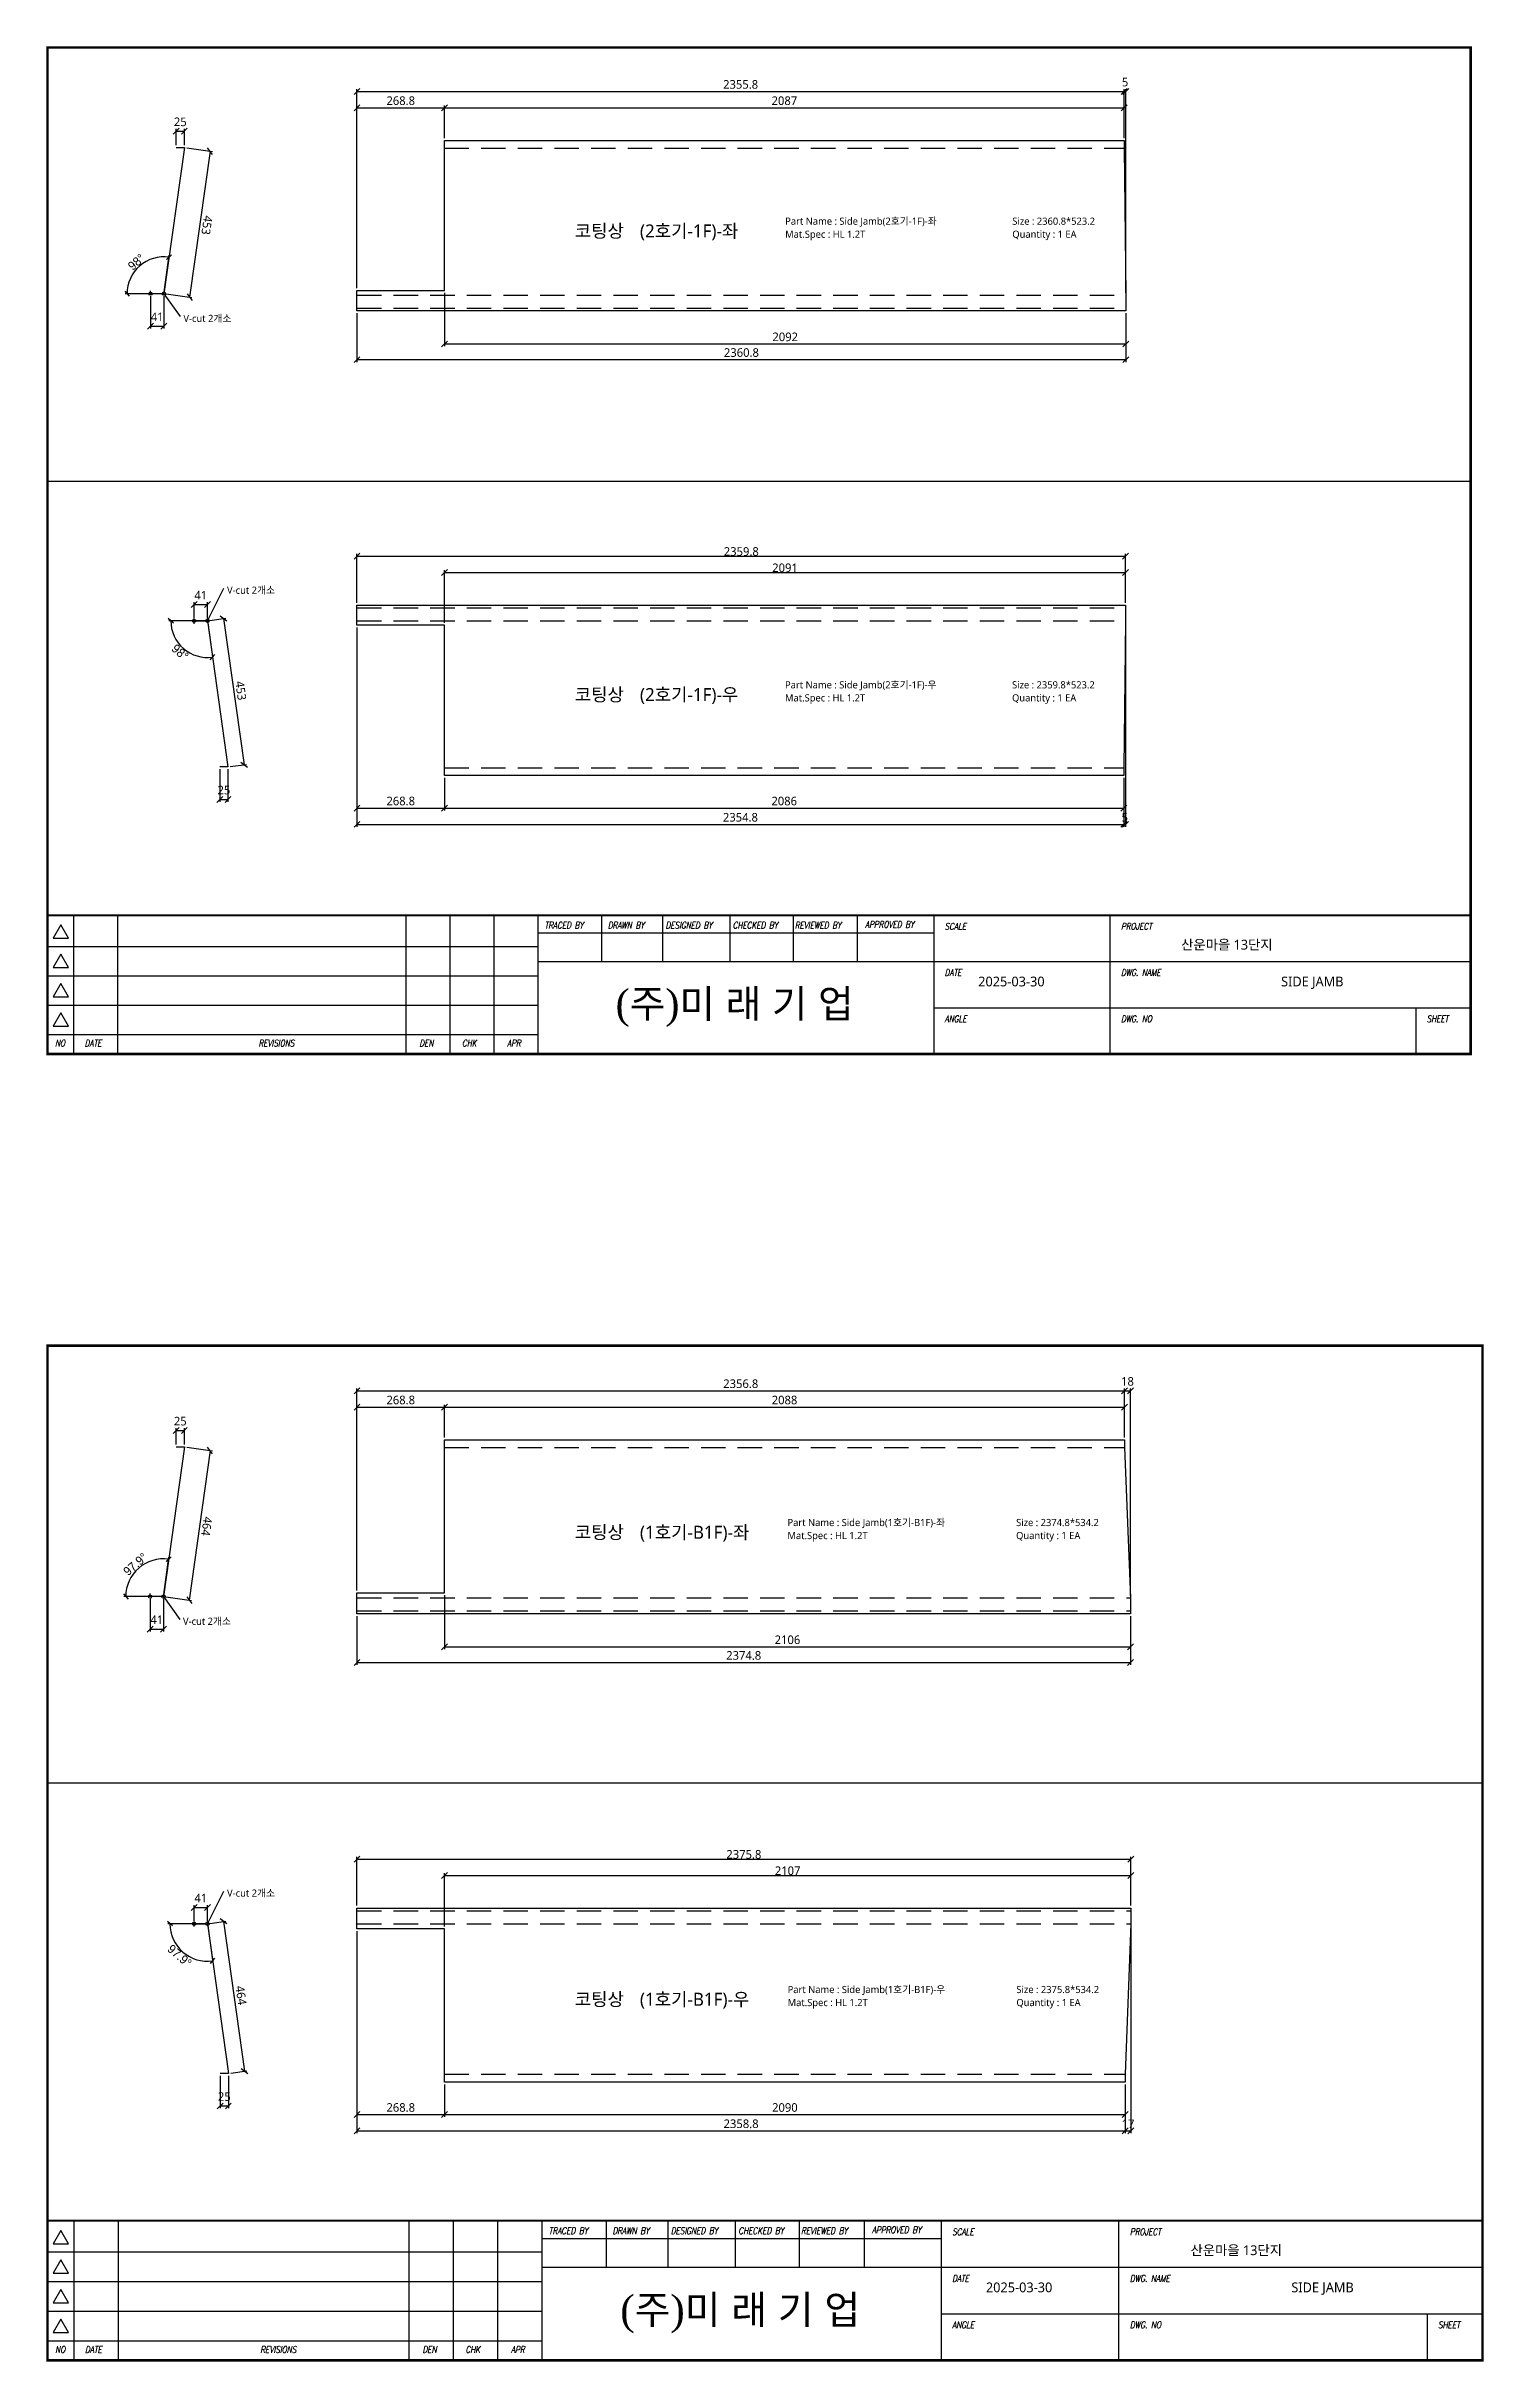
# Model space of a CAD drawing. Extents: x 674 to 10492, y -109346 to 1748.
# Drawn here: x 6046 to 10459, y -105345 to -98236 of the extents above; entities that cross this region are included whole.
import ezdxf
from ezdxf.enums import TextEntityAlignment as Align

# ---------------------------------------------------------------- set-up
doc = ezdxf.new("R2010")
doc.units = 0
doc.header["$LTSCALE"] = 10
doc.header["$MEASUREMENT"] = 0
doc.linetypes.add('DASHED2', pattern=[0.375, 0.25, -0.125])
doc.layers.get('0').update_dxf_attribs({"linetype": 'CONTINUOUS'})
for name, color, linetype in [('22', 8, 'DASHED2'), ('dim', 3, 'CONTINUOUS'), ('FROM', 7, 'CONTINUOUS'), ('레이져', 7, 'CONTINUOUS')]:
    doc.layers.add(name, color=color, linetype=linetype)
doc.styles.add('G1', font='batang.ttc', dxfattribs={"height": 20})
doc.styles.add('ITALICT', font='italict')
doc.styles.add('JKW', font='')
doc.styles.add('MIRAESTYLE', font='gulim.ttc')
doc.styles.add('YCKIM', font='gulim.ttc')
doc.styles.get('JKW').set_extended_font_data('NanumGothic')
doc.dimstyles.new('MIRAE', dxfattribs={"dimscale": 100, "dimtxt": 0.25, "dimasz": 0.15, "dimexe": 0.06, "dimexo": 0.06, "dimgap": 0.07, "dimtad": 1, "dimdec": 1, "dimtxsty": 'YCKIM', "dimblk": 'OBLIQUE', "dimcen": 2.5, "dimclrd": 3, "dimclre": 3, "dimclrt": 256, "dimadec": 1, "dimazin": 3, "dimtfac": 0.5, "dimtix": 1, "dimtmove": 0, "dimatfit": 3, "dimldrblk": 'OBLIQUE'})
doc.dimstyles.get("Standard").update_dxf_attribs({"dimtxt": 2.5, "dimasz": 2.5, "dimexe": 1.25, "dimexo": 0.625, "dimtad": 1, "dimtxsty": 'MIRAESTYLE', "dimcen": 2.5, "dimazin": 3, "dimtfac": 1, "dimtmove": 0, "dimatfit": 3})
doc.dimstyles.new('미래', dxfattribs={"dimscale": 120, "dimtxt": 0.2, "dimasz": 0.15, "dimexe": 0.06, "dimexo": 0.06, "dimgap": 0.07, "dimtad": 1, "dimdec": 1, "dimlfac": -1, "dimtxsty": 'JKW', "dimblk": 'OBLIQUE', "dimcen": 2.5, "dimclrd": 3, "dimclre": 3, "dimclrt": 256, "dimadec": 1, "dimazin": 2, "dimtfac": 0.5, "dimtmove": 1, "dimatfit": 3, "dimarcsym": 1})

# ---------------------------------------------------------------- blocks, each defined once
blk = doc.blocks.new('_OBLIQUE')
at = {"color": 0, "linetype": 'ByBlock'}
blk.add_line((-0.5, -0.5), (0.5, 0.5), dxfattribs=at)
blk = doc.blocks.new('3')
at = {"layer": 'FROM', "color": 7}
blk.add_line((25823.5, 11169), (25823.5, 11496.2), dxfattribs=at)
at = {"layer": 'FROM', "color": 2}
for p, q in [((25885.8, 11169), (25885.8, 11496.2)), ((25989.7, 11169), (25989.7, 11496.2)), ((26670, 11169), (26670, 11496.2)), ((26773.9, 11169), (26773.9, 11496.2)), ((26877.7, 11169), (26877.7, 11496.2)), ((25823.5, 11422.9), (26981.6, 11422.9)), ((25823.5, 11353.6), (26981.6, 11353.6)), ((25823.5, 11284.4), (26981.6, 11284.4)), ((25823.5, 11215.1), (26981.6, 11215.1))]:
    blk.add_line(p, q, dxfattribs=at)
at = {"layer": 'FROM', "color": 0}
for p, q in [((26981.6, 11169), (26981.6, 11496.2)), ((27131.3, 11496.2), (27131.3, 11387.2)), ((27276.5, 11387.2), (27276.5, 11496.2)), ((27434, 11496.2), (27434, 11387.2)), ((27583.7, 11496.2), (27583.7, 11387.2)), ((27735.3, 11496.2), (27735.3, 11387.2)), ((27915.7, 11496.2), (27915.7, 11169)), ((28332.2, 11169), (28332.2, 11496.2)), ((26981.6, 11454.7), (27915.7, 11454.7)), ((26981.6, 11387.2), (29183.5, 11387.2)), ((27915.7, 11278.1), (29183.5, 11278.1))]:
    blk.add_line(p, q, dxfattribs=at)
at = {"layer": 'FROM'}
blk.add_line((29053.7, 11278.1), (29053.7, 11169), dxfattribs=at)
at = {"layer": 'FROM', "color": 0, "const_width": 5.89}
blk.add_lwpolyline([(25823.5, 11169), (29183.5, 11169), (29183.5, 13545), (25823.5, 13545)], close=True, dxfattribs=at)
at = {"layer": 'FROM', "color": 0, "const_width": 4.87}
blk.add_lwpolyline([(25823.5, 11496.2), (29183.5, 11496.2)], dxfattribs=at)
at = {"layer": 'FROM', "color": 2}
for points in [[(25854.7, 11473.5), (25836.7, 11442.3), (25872.7, 11442.3)], [(25854.7, 11404.3), (25836.7, 11373.1), (25872.7, 11373.1)], [(25854.7, 11335), (25836.7, 11303.8), (25872.7, 11303.8)], [(25854.7, 11265.7), (25836.7, 11234.6), (25872.7, 11234.6)]]:
    blk.add_lwpolyline(points, close=True, dxfattribs=at)
at = {"layer": 'FROM', "color": 4, "style": 'ITALICT', "width": 0.8}
for s, height, p in [('TRACED BY', 15.58, (26997.2, 11465)), ('DRAWN BY', 15.58, (27146.3, 11465)), ('DESIGNED BY', 15.583, (27282.8, 11465)), ('CHECKED BY', 15.58, (27441.2, 11465)), ('REVIEWED BY', 15.583, (27587.9, 11465)), ('APPROVED BY', 15.583, (27753.8, 11466.9)), ('SCALE', 15.58, (27941.7, 11462.5)), ('PROJECT', 15.58, (28358.1, 11462.5)), ('DATE', 15.58, (27941.7, 11353.4)), ('DWG. NAME', 15.58, (28358.1, 11353.4)), ('ANGLE', 15.58, (27941.7, 11244.4)), ('DWG. NO', 15.58, (28358.1, 11244.4)), ('SHEET', 15.58, (29079.6, 11244.4)), ('NO', 15.58, (25841.2, 11186.7)), ('DATE', 15.58, (25911.2, 11186.7)), ('REVISIONS', 15.58, (26321.6, 11186.7)), ('DEN', 15.58, (26701.4, 11186.7)), ('CHK', 15.58, (26802.1, 11186.7)), ('APR', 15.58, (26908.6, 11186.7))]:
    blk.add_text(s, height=height, dxfattribs=at).set_placement(p)
blk = doc.blocks.new('side_frame')
at = {"color": 8}
blk.add_line((4556.9, 1833.1), (0, 1833.1), dxfattribs=at)
at = {"xscale": 1.356231088589885, "yscale": 1.356231088589885, "zscale": 1.356231088589885}
blk.add_blockref('3', (-35022.6, -15147.7), dxfattribs=at)
at = {"style": 'G1'}
blk.add_text('(주)미 래 기 업', height=90.59, dxfattribs=at).set_placement((2199.9, 152.1), align=Align.MIDDLE)

msp = doc.modelspace()

# ---------------------------------------------------------------- linework, layer by layer
for p, q in [((6470, -98547), (6407.09, -98995.61)), ((6445, -98547), (6470, -98547)), ((6366.09, -98995.61), (6366.09, -98986.61)), ((6407.09, -98995.61), (6366.09, -98995.61)), ((6500, -100009), (6500, -100000)), ((6500, -100000), (6541, -100000)), ((6541, -100000), (6603.91, -100448.61)), ((6603.91, -100448.61), (6578.91, -100448.61)), ((6470, -102536), (6405.83, -102995.54)), ((6445, -102536), (6470, -102536)), ((6364.83, -102995.54), (6364.83, -102986.54)), ((6405.83, -102995.54), (6364.83, -102995.54)), ((6500, -104009), (6500, -104000)), ((6500, -104000), (6541, -104000)), ((6541, -104000), (6605.17, -104459.54)), ((6605.17, -104459.54), (6580.17, -104459.54))]:
    msp.add_line(p, q)
at = {"color": 6}
for centre in [(6366.09, -98995.61), (6407.09, -98995.61), (6500, -100000), (6541, -100000), (6364.83, -102995.54), (6405.83, -102995.54), (6500, -104000), (6541, -104000)]:
    msp.add_circle(centre, 5, dxfattribs=at)
at = {"layer": '22', "ltscale": 30}
for p, q in [((7268.8, -98548.8), (9355.8, -98548.8)), ((7000, -99000), (9360.8, -99000)), ((7000, -99039.8), (9360.8, -99039.8)), ((7000, -99960.2), (9359.8, -99960.2)), ((7000, -100000), (9359.8, -100000)), ((7268.8, -100451.2), (9354.8, -100451.2)), ((7268.8, -102537.8), (9356.8, -102537.8)), ((7000, -103000), (9374.8, -103000)), ((7000, -103039.8), (9374.8, -103039.8)), ((7000, -103960.2), (9375.8, -103960.2)), ((7000, -104000), (9375.8, -104000)), ((7268.8, -104462.2), (9358.8, -104462.2))]:
    msp.add_line(p, q, dxfattribs=at)
at = {"layer": '레이져'}
for p, q in [((7268.8, -98525), (9355.8, -98525)), ((7268.8, -98548.8), (7268.8, -98525)), ((7268.8, -98986.3), (7268.8, -98548.8)), ((7268.8, -98548.8), (7268.8, -98548.8)), ((9355.8, -98525), (9355.8, -98548.8)), ((9355.8, -98548.8), (9360.8, -99000)), ((7000, -99000), (7000, -98986.3)), ((7000, -98986.3), (7268.8, -98986.3)), ((7000, -99039.8), (7000, -99000)), ((9360.8, -99000), (9360.8, -99039.8)), ((7000, -99048.2), (7000, -99039.8)), ((9360.8, -99048.2), (7000, -99048.2)), ((9360.8, -99039.8), (9360.8, -99048.2)), ((7000, -99951.8), (9359.8, -99951.8)), ((7000, -99960.2), (7000, -99951.8)), ((7000, -100000), (7000, -99960.2)), ((7000, -100013.7), (7000, -100000)), ((7268.8, -100013.7), (7000, -100013.7)), ((7268.8, -100451.2), (7268.8, -100013.7)), ((9359.8, -100000), (9354.8, -100451.2)), ((9359.8, -99951.8), (9359.8, -99960.2)), ((9359.8, -99960.2), (9359.8, -100000)), ((7268.8, -100475), (7268.8, -100451.2)), ((9354.8, -100475), (7268.8, -100475)), ((9354.8, -100451.2), (9354.8, -100475)), ((9354.8, -100475), (9354.8, -100475)), ((7268.8, -102514), (9356.8, -102514)), ((7268.8, -102537.8), (7268.8, -102514)), ((7268.8, -102984.4), (7268.8, -102537.8)), ((7268.8, -102537.8), (7268.8, -102537.8)), ((9356.8, -102514), (9356.8, -102537.8)), ((9356.8, -102537.8), (9374.8, -103000)), ((7000, -103000), (7000, -102984.4)), ((7000, -102984.4), (7268.8, -102984.4)), ((7000, -103039.8), (7000, -103000)), ((9374.8, -103000), (9374.8, -103039.8)), ((7000, -103048.2), (7000, -103039.8)), ((9374.8, -103048.2), (7000, -103048.2)), ((9374.8, -103039.8), (9374.8, -103048.2)), ((7000, -103951.8), (9375.8, -103951.8)), ((7000, -103960.2), (7000, -103951.8)), ((7000, -104000), (7000, -103960.2)), ((9375.8, -103951.8), (9375.8, -103960.2)), ((9375.8, -103960.2), (9375.8, -104000)), ((7000, -104015.6), (7000, -104000)), ((7268.8, -104015.6), (7000, -104015.6)), ((7268.8, -104462.2), (7268.8, -104015.6)), ((9375.8, -104000), (9358.8, -104462.2)), ((7268.8, -104486), (7268.8, -104462.2)), ((9358.8, -104486), (7268.8, -104486)), ((9358.8, -104462.2), (9358.8, -104486)), ((9358.8, -104486), (9358.8, -104486))]:
    msp.add_line(p, q, dxfattribs=at)

# ---------------------------------------------------------------- block references
for p, xscale, yscale in [((6050, -101329.8, 0.96), 0.9588447653429603, 0.9588447653429603), ((6050, -105340.8, 0.97), 0.9667870036101083, 0.9667870036101083)]:
    msp.add_blockref('side_frame', p, dxfattribs=dict(xscale=xscale, yscale=yscale))

# ---------------------------------------------------------------- texts
at = {"style": 'JKW'}
for s, height, p in [('코팅상', 40, (7668.8, -98803.04)), ('Part Name : Side Jamb(2호기-1F)-좌', 22, (8314.8, -98773.04)), ('Mat.Spec : HL 1.2T ', 22, (8314.8, -98813.04)), ('Size : 2360.8*523.2 ', 22, (9012.13, -98773.04)), ('Quantity : 1 EA ', 22, (9012.13, -98813.04)), ('코팅상', 40, (7668.8, -100226.5)), ('Part Name : Side Jamb(2호기-1F)-우', 22, (8314.3, -100196.5)), ('Mat.Spec : HL 1.2T ', 22, (8314.3, -100236.5)), ('Size : 2359.8*523.2 ', 22, (9011.3, -100196.5)), ('Quantity : 1 EA ', 22, (9011.3, -100236.5)), ('산운마을 13단지', 30, (9530.61, -100994.2)), ('2025-03-30', 30, (8907.36, -101107.35)), ('SIDE JAMB', 30, (9837.44, -101107.35)), ('코팅상', 40, (7668.8, -102798.26)), ('Part Name : Side Jamb(1호기-B1F)-좌', 22, (8321.8, -102768.26)), ('Size : 2374.8*534.2 ', 22, (9023.8, -102768.26)), ('Mat.Spec : HL 1.2T ', 22, (8321.8, -102808.26)), ('Quantity : 1 EA ', 22, (9023.8, -102808.26)), ('코팅상', 40, (7668.8, -104232)), ('Part Name : Side Jamb(1호기-B1F)-우', 22, (8322.3, -104202)), ('Size : 2375.8*534.2 ', 22, (9024.63, -104202)), ('Mat.Spec : HL 1.2T ', 22, (8322.3, -104242)), ('Quantity : 1 EA ', 22, (9024.63, -104242)), ('산운마을 13단지', 30, (9559.44, -105002.42)), ('2025-03-30', 30, (8931.03, -105116.51)), ('SIDE JAMB', 30, (9868.81, -105116.51))]:
    msp.add_text(s, height=height, dxfattribs=at).set_placement(p, align=Align.MIDDLE_LEFT)
at = {"char_height": 22, "attachment_point": 1, "style": 'JKW'}
for insert in [(6467.09, -99060.61), (6601, -99895), (6465.83, -103060.54), (6601, -103895)]:
    msp.add_mtext('V-cut 2개소', dxfattribs=dict(at, insert=insert))
at = {"layer": '레이져', "style": 'JKW'}
for s, p in [('(2호기-1F)-좌', (7868.8, -98803.04)), ('(2호기-1F)-우', (7868.8, -100226.5)), ('(1호기-B1F)-좌', (7868.8, -102798.26)), ('(1호기-B1F)-우', (7868.8, -104232))]:
    msp.add_text(s, height=40, dxfattribs=at).set_placement(p, align=Align.MIDDLE_LEFT)

# ---------------------------------------------------------------- dimensions: what is measured, and where the dimension line sits
for base, line1, line2 in [((6392.57, -98883.46), ((6366.09, -98995.61), (6407.09, -98995.61)), ((6407.09, -98995.61), (6470, -98547))), ((6531.48, -100112.15), ((6541, -100000), (6603.91, -100448.61)), ((6541, -100000), (6500, -100000))), ((6391.62, -102880.66), ((6364.83, -102995.54), (6405.83, -102995.54)), ((6405.83, -102995.54), (6470, -102536))), ((6531.79, -104114.89), ((6541, -104000), (6605.17, -104459.54)), ((6541, -104000), (6500, -104000)))]:
    msp.add_angular_dim_2l(base=base, line1=line1, line2=line2, dimstyle='mirae', override={"dimtxt": 0.27, "dimgap": 0.02, "dimdec": 0, "dimlfac": 1, "dimdsep": 46, "dimclrt": 7}).render()
at = {"layer": 'dim'}
for base, p1, p2, override in [((7000, -98375), (7000, -98986.3), (9355.8, -98525), {"dimtxt": 0.22, "dimgap": 0.07, "dimdec": 1, "dimlfac": 1, "dimdsep": 46, "dimclrt": 7}), ((9355.8, -98375), (9355.8, -98525), (9360.8, -99000), {"dimtxt": 0.22, "dimgap": 0.07, "dimdec": 1, "dimlfac": 1, "dimdsep": 46, "dimclrt": 7}), ((6445, -98497), (6445, -98547), (6470, -98547), {"dimtxt": 0.22, "dimgap": 0.07, "dimdec": 1, "dimlfac": 1, "dimdsep": 46, "dimclrt": 7}), ((7000, -98425), (7000, -98986.3), (7268.8, -98525), {"dimtxt": 0.22, "dimgap": 0.07, "dimdec": 1, "dimlfac": 1, "dimdsep": 46, "dimclrt": 7}), ((7268.8, -98425), (7268.8, -98525), (9355.8, -98525), {"dimtxt": 0.22, "dimgap": 0.07, "dimdec": 1, "dimlfac": 1, "dimdsep": 46, "dimclrt": 7}), ((6366.09, -99095.61), (6366.09, -98995.61), (6407.09, -98995.61), {"dimtxt": 0.22, "dimgap": 0.07, "dimdec": 1, "dimlfac": 1, "dimdsep": 46, "dimclrt": 7}), ((7268.8, -99150), (7268.8, -98986.3), (9360.8, -99048.2), {"dimtxt": 0.22, "dimgap": 0.07, "dimdec": 1, "dimlfac": 1, "dimdsep": 46, "dimclrt": 7}), ((7000, -99198.2), (7000, -99048.2), (9360.8, -99048.2), {"dimtxt": 0.22, "dimgap": 0.07, "dimdec": 1, "dimlfac": 1, "dimdsep": 46, "dimclrt": 7}), ((7000, -99801.8), (7000, -99951.8), (9359.8, -99951.8), {"dimtxt": 0.22, "dimgap": 0.01, "dimdec": 1, "dimlfac": 1, "dimdsep": 46, "dimclrt": 7}), ((7268.8, -99851.8), (7268.8, -100013.7), (9359.8, -99951.8), {"dimtxt": 0.22, "dimgap": 0.01, "dimdec": 1, "dimlfac": 1, "dimdsep": 46, "dimclrt": 7}), ((6500, -99950), (6500, -100000), (6541, -100000), {"dimtxt": 0.22, "dimgap": 0.07, "dimdec": 1, "dimlfac": 1, "dimdsep": 46, "dimclrt": 7}), ((7000, -100575), (7000, -100013.7), (7268.8, -100475), {"dimtxt": 0.22, "dimgap": 0.07, "dimdec": 1, "dimlfac": 1, "dimdsep": 46, "dimclrt": 7}), ((7000, -100625), (7000, -100013.7), (9354.8, -100475), {"dimtxt": 0.22, "dimgap": 0.07, "dimdec": 1, "dimlfac": 1, "dimdsep": 46, "dimclrt": 7}), ((9354.8, -100625), (9354.8, -100475), (9359.8, -100000), {"dimtxt": 0.22, "dimgap": 0.01, "dimdec": 1, "dimlfac": 1, "dimdsep": 46, "dimclrt": 7}), ((6578.91, -100548.61), (6578.91, -100448.61), (6603.91, -100448.61), {"dimtxt": 0.22, "dimgap": 0.07, "dimdec": 1, "dimlfac": 1, "dimdsep": 46, "dimclrt": 7}), ((7268.8, -100575), (7268.8, -100475), (9354.8, -100475), {"dimtxt": 0.22, "dimgap": 0.07, "dimdec": 1, "dimlfac": 1, "dimdsep": 46, "dimclrt": 7}), ((7000, -102364), (7000, -102984.4), (9356.8, -102514), {"dimtxt": 0.22, "dimgap": 0.07, "dimdec": 1, "dimlfac": 1, "dimdsep": 46, "dimclrt": 7}), ((9356.8, -102364), (9356.8, -102514), (9374.8, -103000), {"dimtxt": 0.22, "dimgap": 0.07, "dimdec": 1, "dimlfac": 1, "dimdsep": 46, "dimclrt": 7}), ((7000, -102414), (7000, -102984.4), (7268.8, -102514), {"dimtxt": 0.22, "dimgap": 0.07, "dimdec": 1, "dimlfac": 1, "dimdsep": 46, "dimclrt": 7}), ((7268.8, -102414), (7268.8, -102514), (9356.8, -102514), {"dimtxt": 0.22, "dimgap": 0.07, "dimdec": 1, "dimlfac": 1, "dimdsep": 46, "dimclrt": 7}), ((6445, -102486), (6445, -102536), (6470, -102536), {"dimtxt": 0.22, "dimgap": 0.07, "dimdec": 1, "dimlfac": 1, "dimdsep": 46, "dimclrt": 7}), ((6364.83, -103095.54), (6364.83, -102995.54), (6405.83, -102995.54), {"dimtxt": 0.22, "dimgap": 0.07, "dimdec": 1, "dimlfac": 1, "dimdsep": 46, "dimclrt": 7}), ((7268.8, -103150), (7268.8, -102984.4), (9374.8, -103048.2), {"dimtxt": 0.22, "dimgap": 0.07, "dimdec": 1, "dimlfac": 1, "dimdsep": 46, "dimclrt": 7}), ((7000, -103198.2), (7000, -103048.2), (9374.8, -103048.2), {"dimtxt": 0.22, "dimgap": 0.07, "dimdec": 1, "dimlfac": 1, "dimdsep": 46, "dimclrt": 7}), ((7000, -103801.8), (7000, -103951.8), (9375.8, -103951.8), {"dimtxt": 0.22, "dimgap": 0.01, "dimdec": 1, "dimlfac": 1, "dimdsep": 46, "dimclrt": 7}), ((7268.8, -103851.8), (7268.8, -104015.6), (9375.8, -103951.8), {"dimtxt": 0.22, "dimgap": 0.01, "dimdec": 1, "dimlfac": 1, "dimdsep": 46, "dimclrt": 7}), ((6500, -103950), (6500, -104000), (6541, -104000), {"dimtxt": 0.22, "dimgap": 0.07, "dimdec": 1, "dimlfac": 1, "dimdsep": 46, "dimclrt": 7}), ((7000, -104586), (7000, -104015.6), (7268.8, -104486), {"dimtxt": 0.22, "dimgap": 0.07, "dimdec": 1, "dimlfac": 1, "dimdsep": 46, "dimclrt": 7}), ((7000, -104636), (7000, -104015.6), (9358.8, -104486), {"dimtxt": 0.22, "dimgap": 0.07, "dimdec": 1, "dimlfac": 1, "dimdsep": 46, "dimclrt": 7}), ((9358.8, -104636), (9358.8, -104486), (9375.8, -104000), {"dimtxt": 0.22, "dimgap": 0.01, "dimdec": 1, "dimlfac": 1, "dimdsep": 46, "dimclrt": 7}), ((6580.17, -104559.54), (6580.17, -104459.54), (6605.17, -104459.54), {"dimtxt": 0.22, "dimgap": 0.07, "dimdec": 1, "dimlfac": 1, "dimdsep": 46, "dimclrt": 7}), ((7268.8, -104586), (7268.8, -104486), (9358.8, -104486), {"dimtxt": 0.22, "dimgap": 0.07, "dimdec": 1, "dimlfac": 1, "dimdsep": 46, "dimclrt": 7})]:
    msp.add_linear_dim(base=base, p1=p1, p2=p2, dimstyle='미래', override=override, dxfattribs=at).render()
for base, p1, p2, angle in [((6549.22, -98558.11), (6470, -98547), (6407.09, -98995.61), 262.017472), ((6590.52, -99993.06), (6541, -100000), (6603.91, -100448.61), 277.982528), ((6549.23, -102547.06), (6470, -102536), (6405.83, -102995.54), 262.050641), ((6590.52, -103993.09), (6541, -104000), (6605.17, -104459.54), 277.949359)]:
    msp.add_linear_dim(base=base, p1=p1, p2=p2, angle=angle, dimstyle='미래', override={"dimtxt": 0.22, "dimgap": 0.07, "dimdec": 1, "dimlfac": 1, "dimdsep": 46, "dimclrt": 7}, dxfattribs=at).render()

# ---------------------------------------------------------------- leaders
for points in [[(6407.09, -98995.61), (6457.09, -99065.61)], [(6541, -100000), (6591, -99900)], [(6405.83, -102995.54), (6455.83, -103065.54)], [(6541, -104000), (6591, -103900)]]:
    msp.add_leader(points, dimstyle='Standard', dxfattribs=at)

doc.saveas('drawing.dxf')
